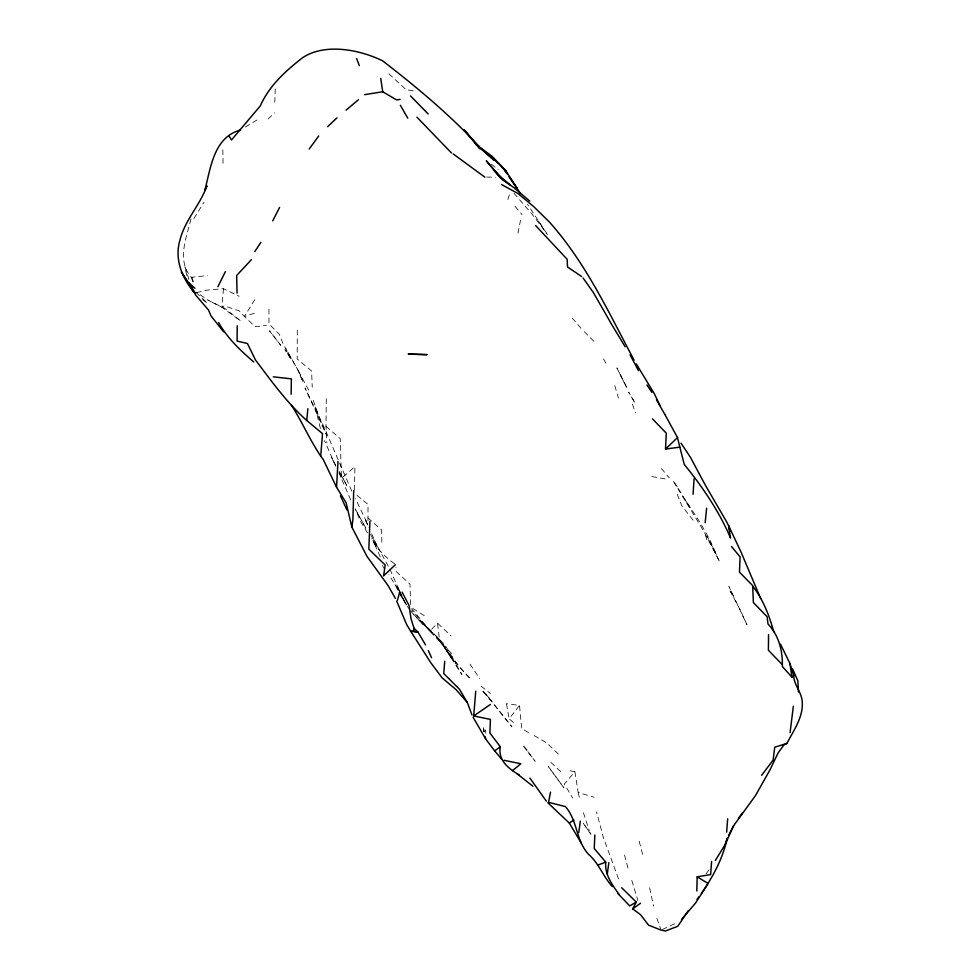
<?xml version="1.0" encoding="UTF-8"?>
<svg xmlns="http://www.w3.org/2000/svg" width="980" height="980" viewBox="0 0 980 980"><rect width="100%" height="100%" fill="white"/><g stroke="black" fill="none" stroke-linecap="round" stroke-linejoin="round"><path stroke-width="0.73" stroke-dasharray="4.9 3.68" d="M268.973 309.214L268.973 323.865L279.276 334.229L283.171 344.017L298.3 370.771L303.065 382.127L298.3 370.771L285.842 348.451M354.466 490.233L354.895 466.639L341.42 478.436L351.881 502.642M368.002 520.723L368.015 504.455L354.429 493.246M326.279 398.64L325.997 426.263L326.879 442.935M297.295 330.199L297.197 358.962L311.579 370.991L312.253 387.259M274.792 102.3L275.331 86.216M223.44 288.684L221.982 307.365L240.835 321.024L224.788 308.394L208.115 300.235L196.784 292.53L207.442 290.092L223.44 288.684L239.145 296.254M517.979 233.228L520.527 220.108M507.897 199.54L509.894 192.803M254.714 299.684L244.4 316.528L255.339 326.744L266.364 325.397M193.918 218.589L203.999 202.211M706.139 873.78L709.716 868.807M513.361 722.468L509.122 718.769L519.535 705.416L506.697 703.775M570.127 770.721L574.88 771.787L564.309 784.073L572.761 798.088M451.707 653.611L429.681 631.169L437.521 623.28L439.714 641.263L456.888 664.232L470.633 679.115L460.33 667.944L451.805 656.514L456.227 663.791L444.871 644.865L426.68 626.477L411.625 608.715M268.042 118.935L274.633 112.884M245.502 126.984L257.838 119.45M485.627 730.529L483.459 731.558L483.324 727.748L485.627 730.529L485.847 733.212M662.419 929.493L675.539 923.393M190.965 218.907C186.555 237.638 176.461 260.202 191.259 277.352L207.38 275.601M254.371 313.233L244.4 316.528L239.292 310.881L224.15 305.87L221.982 307.365L208.115 300.235M486.693 177.037L495.378 177.27M413.193 90.785L406.185 89.744L387.357 72.41M651.823 476.537L667.748 479.367M574.88 771.787L578.2 792.489L594.003 797.206M424.23 615.648L411.992 607.98M534.173 735.564L546.938 743.036L560.205 755.85M528.551 732.624L521.617 728.458L519.535 705.416M202.578 299.672L207.527 303.237L194.616 291.097M394.658 563.819C385.287 557.142 376.835 548.825 371.187 538.718M481.045 686.123L490.441 693.473M491.262 164.15L498.183 169.712M325.997 426.263L340.256 438.721L341.42 478.436L338.1 470.719M367.868 517.832L381.649 529.935L381.894 544.317M560.719 771.554L549.168 760.798M437.827 623.415L451.045 635.885M584.337 331.742L595.62 343.074M438.587 638.495L421.939 623.121C439.113 636.878 451.155 655.51 461.837 674.461L438.587 638.495L450.2 654.995M527.154 750.178L522.659 745.094L535.105 761.264L525.562 748.5M421.657 621.81L428.236 628.793L419.097 619.091M429.681 631.169L411.723 610.185M513.924 193.244L531.883 213.897L546.485 233.179M572.21 318.022L582.561 330.113M515.027 206.364L522.132 214.743M661.39 468.538L669.267 477.897M693.081 520.196L681.651 505.521L676.898 493.21M401.371 596.244L403.086 598.609M407.313 606.253L409.885 609.964M547.452 234.526L527.51 204.318M398.039 589.409L388.95 574.77M470.033 664.109L479.698 678.65M538.486 221.1L544.047 229.614M399.632 591.896L402.008 595.62M373.674 539.404L388.288 566.256M400.551 595.179L406.823 605.04M370.636 534.602L377.913 547.93L371.114 532.495M397.709 588.833L394.756 584.178L398.199 590.475M367.512 532.936L360.689 521.801L355.189 508.755M398.983 592.716L406.455 605.028L400.097 592.079M399.583 592.043L401.874 595.999M308.712 390.212L298.3 370.771M380.313 556.897L373.013 540.593L376.026 546.411M402.596 597.971L406.455 605.028M603.509 358.852L607.563 366.275M335.883 466.419L324.417 440.461M339.448 472.96L341.591 476.88L339.607 473.034M351.771 491.201L324.368 427.819L305.013 387.909L326.757 435.537L315.095 407.202L318.549 415.704M366.704 522.12L355.397 498.538M335.626 465.353L331.632 457.672L335.515 465.5M624.505 383.094L627.408 388.778L616.885 367.88L624.505 383.094L619.421 373.025M399.46 590.793L396.912 585.611L401.959 596.6L389.746 568.792M367.721 524.949L364.768 518.432L368.921 527.559M382.543 565.399L383.707 568.094M618.552 878.95L603.3 837.288L596.526 811.808M316.124 409.775L321.416 423.446L313.11 399.877M191.259 277.352L193.268 282.877M632.394 404.177L635.555 412.935M656.906 918.395L660.643 928.807M583.418 812.726L589.262 830.513M191.872 277.12L194.114 284.127M631.782 880.408L637.907 900.596M188.883 279.41L184.938 266.793L186.69 275.356M614.815 385.642L618.429 398.064M628.009 868.084L624.419 854.695M705.588 535.57L706.776 539.784M639.193 841.281L642.807 855.173M320.387 428.407L314.409 403.907M578.2 792.489L580.111 800.562M649.617 887.782L653.611 906.133M483.324 727.748L484.255 732.036M506.488 703.824L509.122 718.769M410.608 604.574L409.971 584.227L396.091 571.426L395.957 567.42M222.84 149.817L223.085 166.453M590.891 834.152L583.002 822.894L590.891 834.152M486.301 694.722L481.695 690.104L491.703 701.055L486.301 694.722L511.928 726.866L486.301 694.722M422.527 624.101L410.73 611.202L422.527 624.101M286.797 351.869L284.96 349.664L291.146 359.562L286.797 351.869M280.733 345.254L269.439 330.774L280.733 345.254M563.855 787.749L548.371 766.519L563.855 787.749M445.043 647.658L439.861 640.43L450.886 657.605L445.043 647.658M677.254 486.852L672.942 480.555L703.481 530.731L719.798 562.055L707.18 536.403L716.662 555.256C708.895 535.484 697.148 517.538 685.265 500.045L689.785 507.113L677.254 486.852M730.467 591.504L730.088 590.928L740.427 610.258L746.932 624.664L728.912 586.469L733.53 596.465L730.467 591.504M634.611 402.266L628.633 392.184L634.611 402.266M365.846 528.147L355.348 509.196L365.846 528.147M345.573 483.116L339.055 471.294L346.712 485.382L345.573 483.116"/><path stroke-width="1.47" d="M237.221 325.789L237.099 341.089L247.45 343.502L255.425 359.88C271.35 381.036 286.895 402.731 306.74 420.481L322.53 433.662L320.717 456.141L323.229 459.498L336.569 487.256L346.099 502.728L351.857 527.093L366.973 556.358L387.884 585.305L395.491 598.523M768.541 634.599L768.406 650.279L782.371 664.697L782.408 666.596L791.938 677.143L793.739 675.551L789.917 663.46L780.46 644.13M291.121 394.242L291.379 378.844L273.31 376.835M353.707 490.564L352.923 519.388L351.857 527.093M369.938 521.299L368.835 549.131L385.189 565.019L383.596 575.848L395.32 564.762M696.805 890.979L697.172 876.831L710.647 874.577L711.59 861.42M337.978 461.494L336.569 487.256M475.741 691.182L473.708 715.951L490.429 719.406L489.877 732.954L500.302 746.748C497.754 760.529 509 768.896 519.351 775.094M594.836 834.997L594.248 848.509L605.75 862.13C604.562 874.479 612.096 884.622 618.846 894.079M681.014 443.144L690.398 457.231L705.282 485.076L726.437 521.519L728.569 525.648L730.553 538.069C719.222 511.462 702.489 486.827 684.236 464.41L679.826 447.149L665.494 449.073L666.314 433.197L652.484 418.864M693.068 494.238L694.073 478.84M726.645 832.106L727.65 818.79M444.736 661.182L443.744 673.579L459.51 689.246L467.338 702.55L471.993 714.996M793.347 706.298L790.076 732.636M306.74 420.481L307.867 408.709M705.159 522.732L706.641 508.167M578.788 832.522L580.319 821.154M607.294 873.927L608.85 862.645M550.54 792.159L548.53 802.302L565.436 806.601C577.624 820.383 575.787 840.607 588.515 854.278C598.89 863.307 603.202 876.61 612.353 886.606M396.667 601.108L406.786 624.787L410.767 631.341L413.462 631.157L414.062 628.278L411.073 619.017L409.052 605.53L402.18 592.214M397.451 600.348L399.803 591.712M715.327 860.538L725.176 844.503L727.209 838.084C722.983 858.125 713.073 876.745 701.337 893.417M725.176 844.503L733.616 825.736L755.507 795.539L769.802 770.17L778.218 752.738L783.89 744.984L786.94 743.391C793.727 730.173 803.478 717.127 802.228 701.521C801.579 692.015 793.763 684.885 793.739 675.551M217.915 286.687L225.437 271.521M272.71 220.88L279.594 207.417M728.495 835.622L733.616 825.736M688.34 910.53L677.756 926.308L665.432 931L661.108 930.106L648.527 925.145L640.54 914.671L632.688 908.877L636.277 902.09L621.7 887.77M707.523 884.499L695.457 903.168L681.553 919.387M254.825 251.529L260.876 242.403M309.178 149.046L318.708 135.975M738.442 818.349L742.375 813.069M761.595 775.327L773.122 760.064L774.751 747.201L786.94 743.391M697.013 899.273L698.887 896.872M251.346 259.737L236.658 275.49L237.05 293.13M665.494 449.073L677.499 437.582L664.795 414.271M327.614 126.653L336.998 117.845M346.05 110.177L358.496 99.654M512.577 770.611L520.821 763.763L504.185 760.321M486.386 739.925L494.692 750.901L500.302 746.748M632.688 908.877L640.565 903.217M473.708 715.951L490.441 704.448M240.578 129.997C213.701 137.176 210.7 167.874 204.808 190.463L206.952 185.784C200.153 205.102 184.951 219.986 179.989 239.965C174.195 259.026 182.06 278.479 194.653 292.898L188.944 282.865L194.922 288.328M547.832 802.767L569.319 823.065L573.937 819.966M636.277 902.09L629.736 905.924L617.547 893.209M598.021 865.009L605.75 862.13M364.548 94.68L382.739 91.765L396.618 99.911L400.085 99.384M413.462 631.157L417.946 632.051L425.553 644.914M501.552 184.546L517.979 193.513L533.941 206.805L549.547 222.191C585.869 262.934 608.715 312.498 634.085 360.162M697.172 876.831L708.148 883.482M476.905 145.065L493.92 160.071L480.163 148.029M581.63 276.544L567.53 266.977L567.126 259.235L535.656 225.584M484.867 177.16L453.152 153.909M477.873 146.02L475.582 144.011L479.269 146.657C450.126 114.954 416.684 87.159 382.641 60.834C359.88 49.649 325.164 42.826 302.771 57.587C285.695 70.866 269.255 85.603 260.349 105.852L231.452 139.993L228.94 135.718M475.582 144.011L492.45 156.616L506.048 171.108L520.417 193.55M517.073 773.771L532.949 786.254M253.722 361.902C240.235 350.387 227.311 338.002 218.467 322.42M410.461 95.869L428.174 113.95M529.764 201.108L513.937 187.646L501.944 178.985L509.784 184.755L497.534 174.367L486.337 160.855L501.613 178.36M491.96 157.155L502.274 167.09M414.062 628.278L417.946 632.051L410.767 631.341L430.784 662.713L442.029 677.768L456.276 689.846L467.338 702.55M491.017 156.298L497.46 162.643M501.748 166.87L506.048 171.108M195.363 293.13L192.521 290.264L188.148 282.497M451.498 152.99L416.929 117.147M504.676 181.312L493.651 169.81L500.805 178.213M223.575 331.816L210.982 315.866L208.532 310.035L195.78 295.262L188.944 282.865M494.692 750.901L501.589 759.157M731.509 546.571L740.072 556.848L739.484 572.161L752.652 585.599L753.375 602.553L767.083 616.702L768.002 624.015C778.5 635.089 782.481 649.679 782.371 664.697M546.362 801.15L529.886 778.108M583.076 277.977L593.353 292.555L611.41 323.988M507.64 174.489L503.451 168.401L506.709 173.178M509.318 176.927L517.281 188.699L509.147 176.755M569.319 823.065L581.336 843.18M646.971 384.993L651.859 392.331M625.167 346.834L611.471 324.098M320.717 456.141C309.729 439.714 301.889 421.449 291.195 404.789M752.714 586.126C763.138 599.625 769.227 615.403 773.722 631.683M664.869 414.466L656.465 399.754M636.265 363.899L654.175 393.433L660.104 405.757M400.33 105.264L407.778 118.151M638.531 370.685L630.079 354.882M473.144 717.323L485.81 739.177L485.027 736.629M340.452 495.831L346.896 509.919M428.309 650.585L431.568 657.739M792.538 668.74L797.879 680.916L798.492 691.941M760.639 598.474L741.076 552.132L728.569 525.648L729.978 531.172M356.598 58.408L359.305 65.611M677.499 437.582L679.826 447.149M380.73 78.376L382.739 91.765M789.917 663.46L791.938 677.143M426.839 354.638L408.366 354.111L426.839 354.638M467.362 133.341L463.797 129.593L479.869 148.752L467.362 133.341M194.481 292.408L181.423 272.134L194.481 292.408"/></g></svg>
